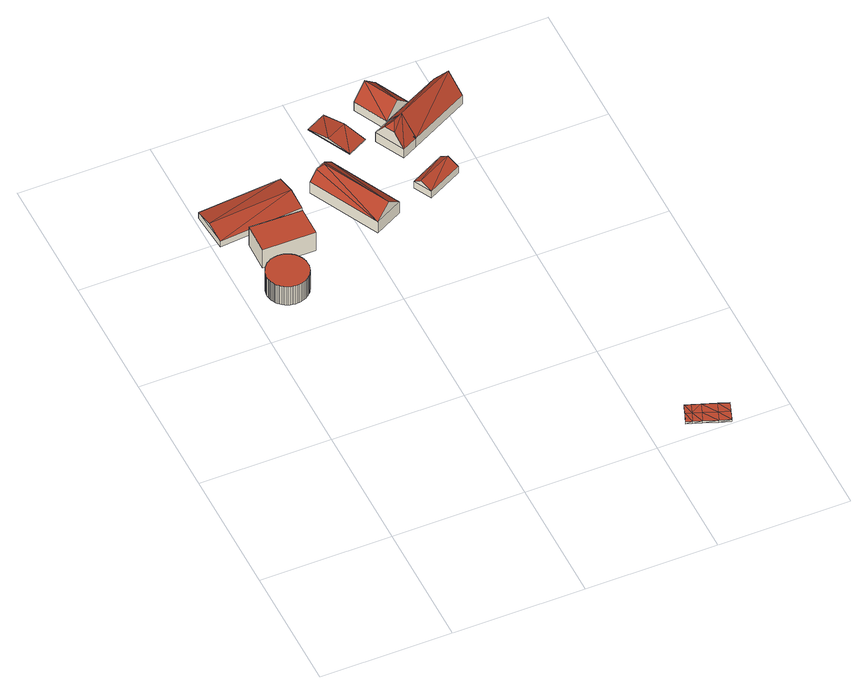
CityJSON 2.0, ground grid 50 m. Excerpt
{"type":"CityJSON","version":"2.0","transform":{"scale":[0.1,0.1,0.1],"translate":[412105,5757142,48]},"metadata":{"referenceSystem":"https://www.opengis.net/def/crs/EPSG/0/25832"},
"CityObjects":{
"building1":{"type":"Building","attributes":{"Gemeindeschluessel":"05515000","Geometrietyp2DReferenz":"3000","function":"51003_1201","roofType":"1000","measuredHeight":9},"geometry":[{"type":"Solid","lod":"2","boundaries":[[[[0,1,2,3]],[[4,5,1,0]],[[6,7,5,4]],[[8,9,7,6]],[[10,11,9,8]],[[12,13,11,10]],[[14,15,13,12]],[[16,17,15,14]],[[18,19,17,16]],[[20,21,19,18]],[[22,23,21,20]],[[24,25,23,22]],[[26,27,25,24]],[[28,29,27,26]],[[30,31,29,28]],[[32,33,31,30]],[[34,35,33,32]],[[36,37,35,34]],[[38,39,37,36]],[[40,41,39,38]],[[42,43,41,40]],[[44,45,43,42]],[[46,47,45,44]],[[48,49,47,46]],[[50,51,49,48]],[[52,53,51,50]],[[54,55,53,52]],[[56,57,55,54]],[[58,59,57,56]],[[60,61,59,58]],[[62,63,61,60]],[[64,65,63,62]],[[66,67,65,64]],[[68,69,67,66]],[[70,71,69,68]],[[72,73,71,70]],[[74,75,73,72]],[[76,77,75,74]],[[78,79,77,76]],[[80,81,79,78]],[[82,83,81,80]],[[84,85,83,82]],[[86,87,85,84]],[[88,89,87,86]],[[90,91,89,88]],[[92,93,91,90]],[[94,95,93,92]],[[96,97,95,94]],[[98,99,97,96]],[[100,101,99,98]],[[102,103,101,100]],[[104,105,103,102]],[[106,107,105,104]],[[108,109,107,106]],[[110,111,109,108]],[[112,113,111,110]],[[114,115,113,112]],[[116,117,115,114]],[[118,119,117,116]],[[120,121,119,118]],[[122,123,121,120]],[[124,125,123,122]],[[126,127,125,124]],[[128,129,127,126]],[[130,131,129,128]],[[132,133,131,130]],[[134,135,133,132]],[[136,137,135,134]],[[138,139,137,136]],[[140,141,139,138]],[[142,143,141,140]],[[144,145,143,142]],[[146,147,145,144]],[[148,149,147,146]],[[150,151,149,148]],[[152,153,151,150]],[[154,155,153,152]],[[156,157,155,154]],[[158,159,157,156]],[[160,161,159,158]],[[162,163,161,160]],[[164,165,163,162]],[[166,167,165,164]],[[168,169,167,166]],[[170,171,169,168]],[[172,173,171,170]],[[174,175,173,172]],[[176,177,175,174]],[[3,2,177,176]],[[174,172,170,168,166,164,162,160,158,156,154,152,150,148,146,144,142,140,138,136,134,132,130,128,126,124,122,120,118,116,114,112,110,108,106,104,102,100,98,96,94,92,90,88,86,84,82,80,78,76,74,72,70,68,66,64,62,60,58,56,54,52,50,48,46,44,42,40,38,36,34,32,30,28,26,24,22,20,18,16,14,12,10,8,6,4,0,3,176]],[[1,5,7,9,11,13,15,17,19,21,23,25,27,29,31,33,35,37,39,41,43,45,47,49,51,53,55,57,59,61,63,65,67,69,71,73,75,77,79,81,83,85,87,89,91,93,95,97,99,101,103,105,107,109,111,113,115,117,119,121,123,125,127,129,131,133,135,137,139,141,143,145,147,149,151,153,155,157,159,161,163,165,167,169,171,173,175,177,2]]]],"semantics":{"surfaces":[{"type":"WallSurface"},{"type":"RoofSurface"},{"type":"GroundSurface"}],"values":[[0,0,0,0,0,0,0,0,0,0,0,0,0,0,0,0,0,0,0,0,0,0,0,0,0,0,0,0,0,0,0,0,0,0,0,0,0,0,0,0,0,0,0,0,0,0,0,0,0,0,0,0,0,0,0,0,0,0,0,0,0,0,0,0,0,0,0,0,0,0,0,0,0,0,0,0,0,0,0,0,0,0,0,0,0,0,0,0,0,1,2]]}}]},
"building2":{"type":"Building","attributes":{"Gemeindeschluessel":"05515000","Geometrietyp2DReferenz":"3000","function":"51003_1201","roofType":"1000","measuredHeight":9},"geometry":[{"type":"Solid","lod":"2","boundaries":[[[[178,179,180,181]],[[182,183,179,178]],[[184,185,183,182]],[[181,180,185,184]],[[182,178,181,184]],[[179,183,185,180]]]],"semantics":{"surfaces":[{"type":"WallSurface"},{"type":"RoofSurface"},{"type":"GroundSurface"}],"values":[[0,0,0,0,1,2]]}}]},
"building3":{"type":"Building","attributes":{"Gemeindeschluessel":"05515000","Geometrietyp2DReferenz":"3000","function":"31001_2700","roofType":"3100","measuredHeight":4.46},"geometry":[{"type":"Solid","lod":"2","boundaries":[[[[186,187,188,189]],[[190,191,187,186]],[[192,193,191,190]],[[189,188,193,192]],[[186,194,190]],[[192,195,189]],[[186,189,195]],[[195,194,186]],[[194,195,192]],[[192,190,194]],[[187,191,193,188]]]],"semantics":{"surfaces":[{"type":"WallSurface"},{"type":"RoofSurface"},{"type":"GroundSurface"}],"values":[[0,0,0,0,0,0,1,1,1,1,2]]}}]},
"building4":{"type":"Building","attributes":{"Gemeindeschluessel":"05515000","Geometrietyp2DReferenz":"3000","function":"31001_2700","roofType":"9999","measuredHeight":10.31},"geometry":[{"type":"Solid","lod":"2","boundaries":[[[[196,197,198,199]],[[200,201,197,196]],[[202,203,201,200]],[[199,198,203,202]],[[196,204,205,200]],[[202,206,199]],[[204,207,205]],[[199,206,207]],[[199,207,204]],[[204,196,199]],[[206,202,200]],[[206,200,205]],[[205,207,206]],[[197,201,203,198]]]],"semantics":{"surfaces":[{"type":"WallSurface"},{"type":"RoofSurface"},{"type":"GroundSurface"}],"values":[[0,0,0,0,0,0,1,1,1,1,1,1,1,2]]}}]},
"building5":{"type":"Building","attributes":{"Gemeindeschluessel":"05515000","Geometrietyp2DReferenz":"3000","function":"51003_1201","roofType":"3100","measuredHeight":1.98},"geometry":[{"type":"Solid","lod":"2","boundaries":[[[[208,209,210,211]],[[212,213,209,208]],[[214,215,213,212]],[[211,210,215,214]],[[208,216,212]],[[214,217,211]],[[208,211,217]],[[217,216,208]],[[216,217,214]],[[214,212,216]],[[209,213,215,210]]]],"semantics":{"surfaces":[{"type":"WallSurface"},{"type":"RoofSurface"},{"type":"GroundSurface"}],"values":[[0,0,0,0,0,0,1,1,1,1,2]]}}]},
"building6":{"type":"Building","attributes":{"Geometrietyp2DReferenz":"2000","Gemeindeschluessel":"05515000","function":"53001_1800","roofType":"9999","measuredHeight":1},"geometry":[{"type":"Solid","lod":"2","boundaries":[[[[218,219,220]],[[219,221,220]],[[222,223,218]],[[223,219,218]],[[224,225,222]],[[225,223,222]],[[226,227,224]],[[227,225,224]],[[228,229,226]],[[229,227,226]],[[230,231,228]],[[231,229,228]],[[232,233,230]],[[233,231,230]],[[234,235,232]],[[235,233,232]],[[236,237,234]],[[237,235,234]],[[238,239,236]],[[239,237,236]],[[240,241,238]],[[241,239,238]],[[220,221,240]],[[221,241,240]],[[242,221,219]],[[242,219,223]],[[243,242,225]],[[225,242,223]],[[244,243,225]],[[244,225,227]],[[231,244,227]],[[231,227,229]],[[239,241,221]],[[239,221,242]],[[237,239,242]],[[237,242,243]],[[237,243,235]],[[235,243,244]],[[233,235,244]],[[233,244,231]],[[245,218,220]],[[245,222,218]],[[246,224,245]],[[224,222,245]],[[247,224,246]],[[247,226,224]],[[230,226,247]],[[230,228,226]],[[238,220,240]],[[238,245,220]],[[236,245,238]],[[236,246,245]],[[236,234,246]],[[234,247,246]],[[232,247,234]],[[232,230,247]]]],"semantics":{"surfaces":[{"type":"WallSurface"},{"type":"GroundSurface"},{"type":"RoofSurface"}],"values":[[0,0,0,0,0,0,0,0,0,0,0,0,0,0,0,0,0,0,0,0,0,0,0,0,1,1,1,1,1,1,1,1,1,1,1,1,1,1,1,1,2,2,2,2,2,2,2,2,2,2,2,2,2,2,2,2]]}}]},
"building7":{"type":"Building","attributes":{"Gemeindeschluessel":"05515000","Geometrietyp2DReferenz":"3000","function":"31001_2700","roofType":"3100","measuredHeight":5.52},"geometry":[{"type":"Solid","lod":"2","boundaries":[[[[248,249,250,251]],[[252,253,249,248]],[[254,255,253,252]],[[251,250,255,254]],[[248,256,252]],[[254,257,251]],[[248,251,257]],[[257,256,248]],[[256,257,254]],[[254,252,256]],[[249,253,255,250]]]],"semantics":{"surfaces":[{"type":"WallSurface"},{"type":"RoofSurface"},{"type":"GroundSurface"}],"values":[[0,0,0,0,0,0,1,1,1,1,2]]}}]},
"building8":{"type":"Building","attributes":{"Gemeindeschluessel":"05515000","Geometrietyp2DReferenz":"3000","function":"31001_1000"},"address":[{"country":"Germany","locality":"Münster","thoroughfareNumber":"43","thoroughfareName":"Alter Mühlenweg"}],"children":["building8-1","building8-2","building8-3"]},
"building8-1":{"type":"BuildingPart","attributes":{"roofType":"3100","measuredHeight":12.43},"parents":["building8"],"geometry":[{"type":"Solid","lod":"2","boundaries":[[[[258,259,260,261]],[[261,260,262,263]],[[263,264,261]],[[264,265,266,267,258]],[[258,261,264]],[[265,264,263]],[[263,268,269,265]],[[259,270,271,272,262,260]],[[270,273,269,271]],[[259,258,273,270]],[[272,268,263,262]],[[271,269,268,272]],[[267,274,266,265,269,273,258]],[[266,274,267]]]],"semantics":{"surfaces":[{"type":"WallSurface"},{"type":"RoofSurface"},{"type":"GroundSurface"},{"type":"ClosureSurface"}],"values":[[0,0,0,1,1,1,1,2,0,3,0,3,0,3]]}}]},
"building8-2":{"type":"BuildingPart","attributes":{"roofType":"3100","measuredHeight":10.16},"parents":["building8"],"geometry":[{"type":"Solid","lod":"2","boundaries":[[[[275,276,271,269,277]],[[278,279,276,275]],[[280,268,272,279,278]],[[275,281,278]],[[280,282,277]],[[277,282,281]],[[281,275,277]],[[282,280,278]],[[278,281,282]],[[276,279,272,271]],[[268,280,277,269]],[[272,268,269,271]]]],"semantics":{"surfaces":[{"type":"WallSurface"},{"type":"RoofSurface"},{"type":"GroundSurface"},{"type":"ClosureSurface"}],"values":[[0,0,0,0,0,1,1,1,1,2,0,3]]}}]},
"building8-3":{"type":"BuildingPart","attributes":{"roofType":"9999","measuredHeight":12.53},"parents":["building8"],"geometry":[{"type":"Solid","lod":"2","boundaries":[[[[283,284,259,258,285]],[[286,287,284,283]],[[274,273,270,287,286]],[[283,288,289,286]],[[288,290,289]],[[291,290,288]],[[291,288,283]],[[283,285,291]],[[289,290,291]],[[289,291,266,274]],[[274,286,289]],[[284,287,270,259]],[[273,274,267,285,258]],[[270,273,258,259]],[[266,291,285,267]],[[266,267,274]]]],"semantics":{"surfaces":[{"type":"WallSurface"},{"type":"RoofSurface"},{"type":"GroundSurface"},{"type":"ClosureSurface"}],"values":[[0,0,0,0,1,1,1,1,1,1,1,2,0,3,0,3]]}}]}
},
"vertices":[
[222,1170,125],[222,1170,35],[223,1175,35],[223,1175,125],[221,1165,125],[221,1165,35],[219,1160,125],[219,1160,35],[217,1154,125],[217,1154,35],[215,1149,125],[215,1149,35],[212,1144,125],[212,1144,35],[208,1138,125],[208,1138,35],[204,1133,125],[204,1133,35],[199,1129,125],[199,1129,35],[194,1124,125],[194,1124,35],[189,1120,125],[189,1120,35],[183,1116,125],[183,1116,35],[176,1113,125],[176,1113,35],[170,1111,125],[170,1111,35],[163,1109,125],[163,1109,35],[156,1108,125],[156,1108,35],[149,1107,125],[149,1107,35],[142,1107,125],[142,1107,35],[135,1108,125],[135,1108,35],[129,1109,125],[129,1109,35],[122,1110,125],[122,1110,35],[117,1113,125],[117,1113,35],[111,1115,125],[111,1115,35],[106,1118,125],[106,1118,35],[101,1121,125],[101,1121,35],[96,1124,125],[96,1124,35],[92,1128,125],[92,1128,35],[89,1132,125],[89,1132,35],[85,1135,125],[85,1135,35],[82,1139,125],[82,1139,35],[80,1143,125],[80,1143,35],[78,1146,125],[78,1146,35],[76,1150,125],[76,1150,35],[74,1154,125],[74,1154,35],[72,1157,125],[72,1157,35],[71,1161,125],[71,1161,35],[71,1162,125],[71,1162,35],[70,1165,125],[70,1165,35],[69,1169,125],[69,1169,35],[68,1173,125],[68,1173,35],[68,1177,125],[68,1177,35],[67,1181,125],[67,1181,35],[67,1186,125],[67,1186,35],[68,1191,125],[68,1191,35],[68,1195,125],[68,1195,35],[69,1201,125],[69,1201,35],[70,1206,125],[70,1206,35],[72,1211,125],[72,1211,35],[74,1216,125],[74,1216,35],[77,1222,125],[77,1222,35],[80,1227,125],[80,1227,35],[83,1232,125],[83,1232,35],[88,1237,125],[88,1237,35],[92,1242,125],[92,1242,35],[97,1247,125],[97,1247,35],[103,1250,125],[103,1250,35],[109,1254,125],[109,1254,35],[115,1257,125],[115,1257,35],[122,1259,125],[122,1259,35],[129,1261,125],[129,1261,35],[136,1262,125],[136,1262,35],[143,1263,125],[143,1263,35],[150,1263,125],[150,1263,35],[156,1262,125],[156,1262,35],[163,1261,125],[163,1261,35],[169,1259,125],[169,1259,35],[175,1257,125],[175,1257,35],[181,1255,125],[181,1255,35],[186,1252,125],[186,1252,35],[191,1248,125],[191,1248,35],[195,1245,125],[195,1245,35],[199,1242,125],[199,1242,35],[203,1238,125],[203,1238,35],[206,1234,125],[206,1234,35],[209,1230,125],[209,1230,35],[211,1227,125],[211,1227,35],[213,1223,125],[213,1223,35],[215,1219,125],[215,1219,35],[217,1216,125],[217,1216,35],[218,1212,125],[218,1212,35],[220,1209,125],[220,1209,35],[221,1205,125],[221,1205,35],[222,1202,125],[222,1202,35],[222,1198,125],[222,1198,35],[223,1194,125],[223,1194,35],[223,1189,125],[223,1189,35],[223,1185,125],[223,1185,35],[223,1180,125],[223,1180,35],
[310,1421,125],[310,1421,35],[110,1425,35],[110,1425,125],[309,1307,125],[309,1307,35],[107,1309,125],[107,1309,35],
[17,1457,64],[17,1457,37],[337,1484,37],[337,1484,64],[5,1612,64],[5,1612,37],[325,1638,64],[325,1638,37],[11,1535,81],[331,1561,81],
[403,1566,85],[403,1566,31],[537,1298,31],[537,1298,85],[509,1621,85],[509,1621,31],[644,1353,85],[644,1353,31],[437,1584,117],[475,1603,117],[591,1325,135],[465,1576,135],
[601,1670,38],[601,1670,35],[678,1710,35],[678,1710,38],[518,1834,38],[518,1834,35],[595,1874,38],[595,1874,35],[559,1752,55],[637,1792,55],
[1163,139,15],[1163,139,5],[1149,102,15],[1149,102,5],[1186,131,15],[1186,131,5],[1217,119,16],[1217,119,6],[1270,99,15],[1270,99,5],[1311,83,15],[1311,83,5],[1297,46,15],[1297,46,5],[1283,8,15],[1283,8,5],[1241,24,15],[1241,24,5],[1188,44,16],[1188,44,6],[1157,56,15],[1157,56,5],[1134,65,15],[1134,65,5],[1172,93,5],[1203,81,6],[1255,61,5],[1172,93,15],[1203,81,16],[1255,61,15],
[771,1368,66],[771,1368,34],[905,1437,34],[905,1437,66],[736,1437,66],[736,1437,34],[869,1506,66],[869,1506,34],[750,1409,89],[883,1478,89],
[822,1608,78],[822,1608,36],[1051,1725,36],[1051,1725,78],[995,1838,36],[995,1838,78],[1023,1781,160],[793,1665,160],[793,1665,159],[822,1609,79],[869,1774,78],[765,1722,78],[766,1719,36],[765,1722,36],[869,1774,36],[766,1719,78],[766,1719,79],
[700,1852,79],[700,1852,36],[765,1722,79],[804,1904,79],[804,1904,36],[869,1774,79],[752,1878,137],[817,1748,137],
[763,1578,79],[763,1578,36],[822,1608,79],[707,1689,79],[707,1689,36],[745,1615,134],[726,1652,134],[758,1645,161],[794,1664,161]
]}
